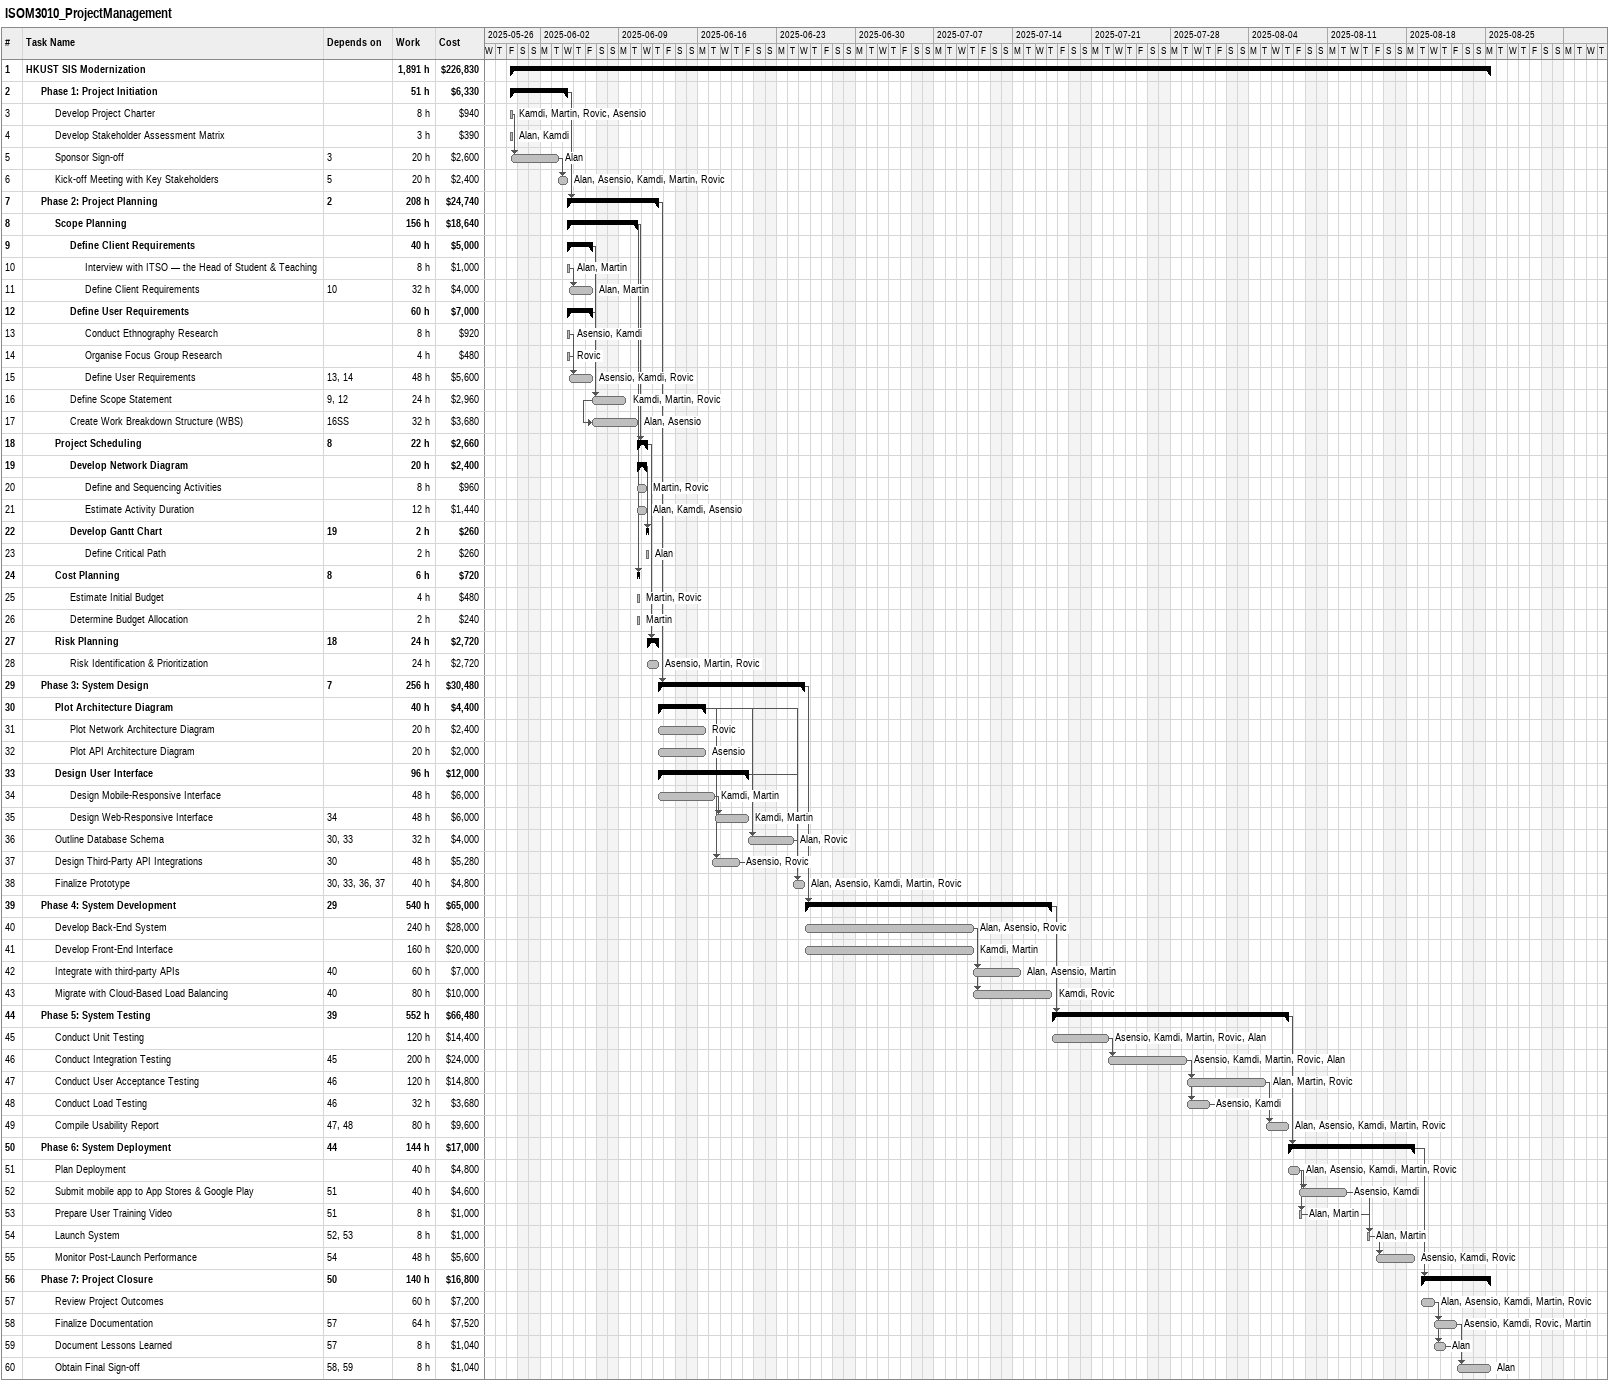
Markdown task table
ISOM3010_ProjectManagement

| ID | Level | Task | Start | Finish | Predecessors | Resources | Work (h) | Cost ($) |
|---|---|---|---|---|---|---|---|---|
| 1 | 1 | **HKUST SIS Modernization** | 2025-05-30 | 2025-08-25 |  |  | 1891 | 226830 |
| 2 | 2 | **Phase 1: Project Initiation** | 2025-05-30 | 2025-06-04 |  |  | 51 | 6330 |
| 3 | 3 | Develop Project Charter | 2025-05-30 | 2025-05-30 |  | Kamdi, Martin, Rovic, Asensio | 8 | 940 |
| 4 | 3 | Develop Stakeholder Assessment Matrix | 2025-05-30 | 2025-05-30 |  | Alan, Kamdi | 3 | 390 |
| 5 | 3 | Sponsor Sign-off | 2025-05-30 | 2025-06-03 | 3 | Alan | 20 | 2600 |
| 6 | 3 | Kick-off Meeting with Key Stakeholders | 2025-06-03 | 2025-06-04 | 5 | Alan, Asensio, Kamdi, Martin, Rovic | 20 | 2400 |
| 7 | 2 | **Phase 2: Project Planning** | 2025-06-04 | 2025-06-12 | 2 |  | 208 | 24740 |
| 8 | 3 | **Scope Planning** | 2025-06-04 | 2025-06-10 |  |  | 156 | 18640 |
| 9 | 4 | **Define Client Requirements** | 2025-06-04 | 2025-06-06 |  |  | 40 | 5000 |
| 10 | 5 | Interview with ITSO — the Head of Student & Teaching | 2025-06-04 | 2025-06-04 |  | Alan, Martin | 8 | 1000 |
| 11 | 5 | Define Client Requirements | 2025-06-04 | 2025-06-06 | 10 | Alan, Martin | 32 | 4000 |
| 12 | 4 | **Define User Requirements** | 2025-06-04 | 2025-06-06 |  |  | 60 | 7000 |
| 13 | 5 | Conduct Ethnography Research | 2025-06-04 | 2025-06-04 |  | Asensio, Kamdi | 8 | 920 |
| 14 | 5 | Organise Focus Group Research | 2025-06-04 | 2025-06-04 |  | Rovic | 4 | 480 |
| 15 | 5 | Define User Requirements | 2025-06-04 | 2025-06-06 | 13, 14 | Asensio, Kamdi, Rovic | 48 | 5600 |
| 16 | 4 | Define Scope Statement | 2025-06-06 | 2025-06-09 | 9, 12 | Kamdi, Martin, Rovic | 24 | 2960 |
| 17 | 4 | Create Work Breakdown Structure (WBS) | 2025-06-06 | 2025-06-10 | 16SS | Alan, Asensio | 32 | 3680 |
| 18 | 3 | **Project Scheduling** | 2025-06-10 | 2025-06-11 | 8 |  | 22 | 2660 |
| 19 | 4 | **Develop Network Diagram** | 2025-06-10 | 2025-06-11 |  |  | 20 | 2400 |
| 20 | 5 | Define and Sequencing Activities | 2025-06-10 | 2025-06-11 |  | Martin, Rovic | 8 | 960 |
| 21 | 5 | Estimate Activity Duration | 2025-06-10 | 2025-06-11 |  | Alan, Kamdi, Asensio | 12 | 1440 |
| 22 | 4 | **Develop Gantt Chart** | 2025-06-11 | 2025-06-11 | 19 |  | 2 | 260 |
| 23 | 5 | Define Critical Path | 2025-06-11 | 2025-06-11 |  | Alan | 2 | 260 |
| 24 | 3 | **Cost Planning** | 2025-06-10 | 2025-06-10 | 8 |  | 6 | 720 |
| 25 | 4 | Estimate Initial Budget | 2025-06-10 | 2025-06-10 |  | Martin, Rovic | 4 | 480 |
| 26 | 4 | Determine Budget Allocation | 2025-06-10 | 2025-06-10 |  | Martin | 2 | 240 |
| 27 | 3 | **Risk Planning** | 2025-06-11 | 2025-06-12 | 18 |  | 24 | 2720 |
| 28 | 4 | Risk Identification & Prioritization | 2025-06-11 | 2025-06-12 |  | Asensio, Martin, Rovic | 24 | 2720 |
| 29 | 2 | **Phase 3: System Design** | 2025-06-12 | 2025-06-25 | 7 |  | 256 | 30480 |
| 30 | 3 | **Plot Architecture Diagram** | 2025-06-12 | 2025-06-16 |  |  | 40 | 4400 |
| 31 | 4 | Plot Network Architecture Diagram | 2025-06-12 | 2025-06-16 |  | Rovic | 20 | 2400 |
| 32 | 4 | Plot API Architecture Diagram | 2025-06-12 | 2025-06-16 |  | Asensio | 20 | 2000 |
| 33 | 3 | **Design User Interface** | 2025-06-12 | 2025-06-20 |  |  | 96 | 12000 |
| 34 | 4 | Design Mobile-Responsive Interface | 2025-06-12 | 2025-06-17 |  | Kamdi, Martin | 48 | 6000 |
| 35 | 4 | Design Web-Responsive Interface | 2025-06-17 | 2025-06-20 | 34 | Kamdi, Martin | 48 | 6000 |
| 36 | 3 | Outline Database Schema | 2025-06-20 | 2025-06-24 | 30, 33 | Alan, Rovic | 32 | 4000 |
| 37 | 3 | Design Third-Party API Integrations | 2025-06-17 | 2025-06-19 | 30 | Asensio, Rovic | 48 | 5280 |
| 38 | 3 | Finalize Prototype | 2025-06-24 | 2025-06-25 | 30, 33, 36, 37 | Alan, Asensio, Kamdi, Martin, Rovic | 40 | 4800 |
| 39 | 2 | **Phase 4: System Development** | 2025-06-25 | 2025-07-17 | 29 |  | 540 | 65000 |
| 40 | 3 | Develop Back-End System | 2025-06-25 | 2025-07-10 |  | Alan, Asensio, Rovic | 240 | 28000 |
| 41 | 3 | Develop Front-End Interface | 2025-06-25 | 2025-07-10 |  | Kamdi, Martin | 160 | 20000 |
| 42 | 3 | Integrate with third-party APIs | 2025-07-10 | 2025-07-14 | 40 | Alan, Asensio, Martin | 60 | 7000 |
| 43 | 3 | Migrate with Cloud-Based Load Balancing | 2025-07-10 | 2025-07-17 | 40 | Kamdi, Rovic | 80 | 10000 |
| 44 | 2 | **Phase 5: System Testing** | 2025-07-17 | 2025-08-07 | 39 |  | 552 | 66480 |
| 45 | 3 | Conduct Unit Testing | 2025-07-17 | 2025-07-22 |  | Asensio, Kamdi, Martin, Rovic, Alan | 120 | 14400 |
| 46 | 3 | Conduct Integration Testing | 2025-07-22 | 2025-07-29 | 45 | Asensio, Kamdi, Martin, Rovic, Alan | 200 | 24000 |
| 47 | 3 | Conduct User Acceptance Testing | 2025-07-29 | 2025-08-05 | 46 | Alan, Martin, Rovic | 120 | 14800 |
| 48 | 3 | Conduct Load Testing | 2025-07-29 | 2025-07-31 | 46 | Asensio, Kamdi | 32 | 3680 |
| 49 | 3 | Compile Usability Report | 2025-08-05 | 2025-08-07 | 47, 48 | Alan, Asensio, Kamdi, Martin, Rovic | 80 | 9600 |
| 50 | 2 | **Phase 6: System Deployment** | 2025-08-07 | 2025-08-18 | 44 |  | 144 | 17000 |
| 51 | 3 | Plan Deployment | 2025-08-07 | 2025-08-08 |  | Alan, Asensio, Kamdi, Martin, Rovic | 40 | 4800 |
| 52 | 3 | Submit mobile app to App Stores & Google Play | 2025-08-08 | 2025-08-12 | 51 | Asensio, Kamdi | 40 | 4600 |
| 53 | 3 | Prepare User Training Video | 2025-08-08 | 2025-08-08 | 51 | Alan, Martin | 8 | 1000 |
| 54 | 3 | Launch System | 2025-08-14 | 2025-08-14 | 52, 53 | Alan, Martin | 8 | 1000 |
| 55 | 3 | Monitor Post-Launch Performance | 2025-08-15 | 2025-08-18 | 54 | Asensio, Kamdi, Rovic | 48 | 5600 |
| 56 | 2 | **Phase 7: Project Closure** | 2025-08-19 | 2025-08-25 | 50 |  | 140 | 16800 |
| 57 | 3 | Review Project Outcomes | 2025-08-19 | 2025-08-20 |  | Alan, Asensio, Kamdi, Martin, Rovic | 60 | 7200 |
| 58 | 3 | Finalize Documentation | 2025-08-20 | 2025-08-22 | 57 | Asensio, Kamdi, Rovic, Martin | 64 | 7520 |
| 59 | 3 | Document Lessons Learned | 2025-08-20 | 2025-08-21 | 57 | Alan | 8 | 1040 |
| 60 | 3 | Obtain Final Sign-off | 2025-08-22 | 2025-08-25 | 58, 59 | Alan | 8 | 1040 |
